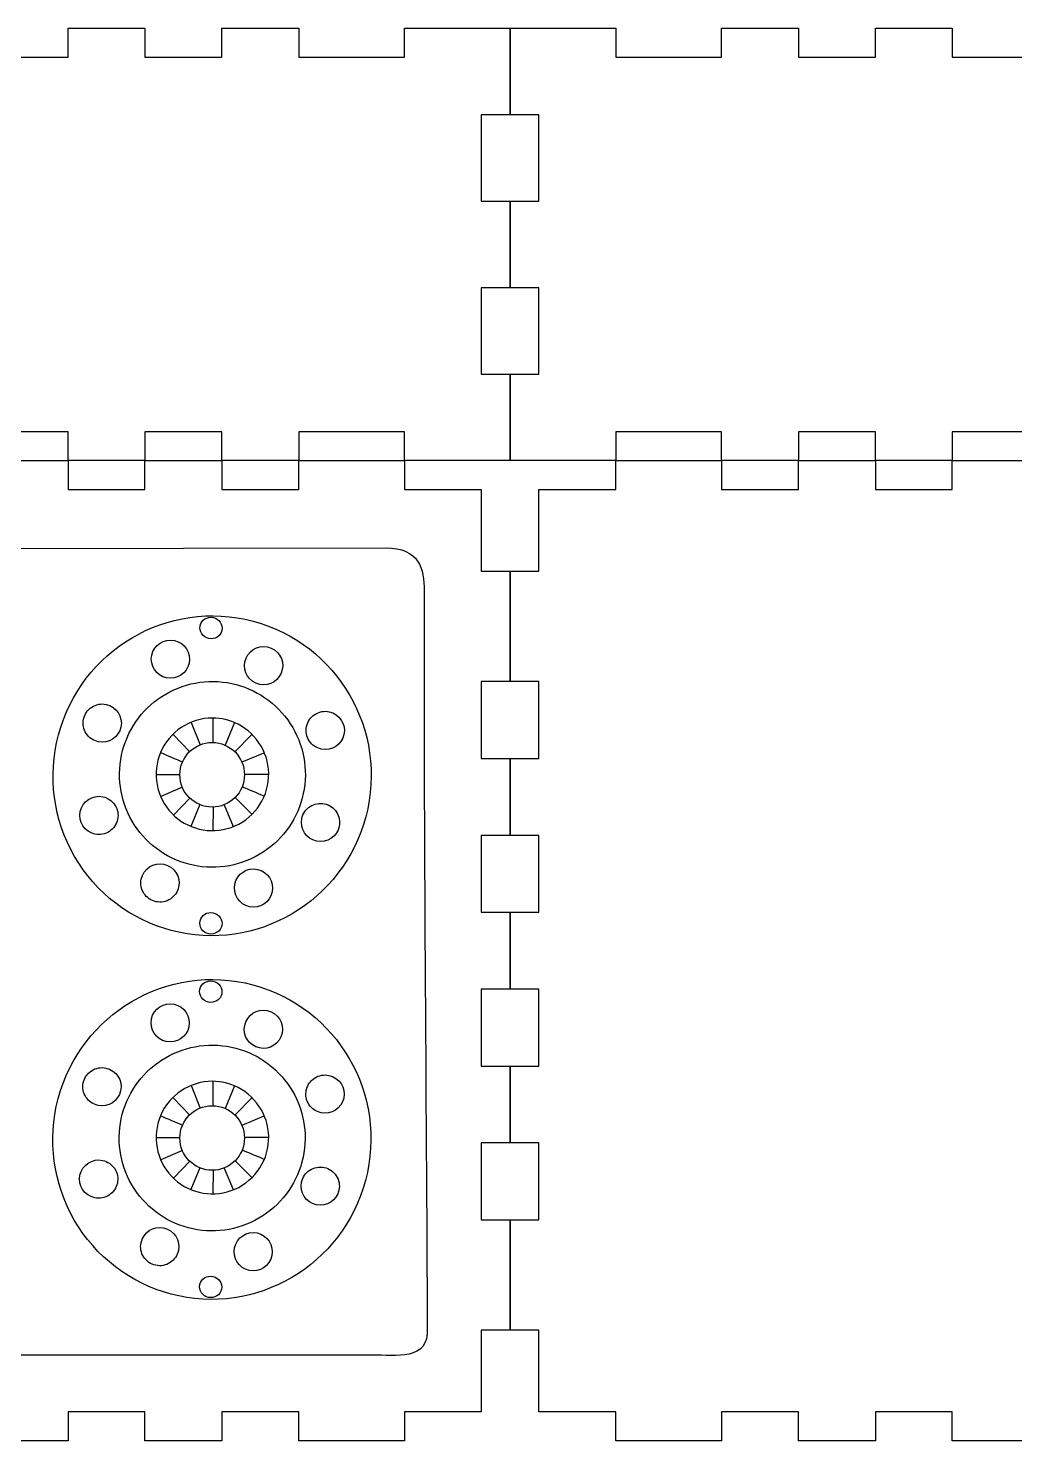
# Model space of a CAD drawing. Extents: x 0 to 436, y 10 to 151.
# Drawn here: x 121.9 to 218.1, y 13.4 to 151.2 of the extents above; entities that cross this region are included whole.
import ezdxf

# ---------------------------------------------------------------- set-up
doc = ezdxf.new("R2010")
doc.units = 0
doc.layers.add('Capa_1', color=7, linetype='CONTINUOUS')

msp = doc.modelspace()

# ---------------------------------------------------------------- linework, layer by layer
at = {"layer": 'Capa_1', "color": 7}
for points in [[(118.24416, 148.360046), (125.744166, 148.360046), (125.744166, 151.172549), (133.244172, 151.172549), (133.244172, 148.360046), (140.744178, 148.360046), (140.744178, 151.172549), (148.244184, 151.172549), (148.244184, 148.360046), (158.556693, 148.360046), (158.556693, 151.172549), (168.869201, 151.172549), (168.869201, 142.735042), (166.056699, 142.735042), (166.056699, 134.297535), (168.869201, 134.297535), (168.869201, 125.860028), (166.056699, 125.860028), (166.056699, 117.422521), (168.869201, 117.422521), (168.869201, 108.985014), (158.556693, 108.985014), (158.556693, 111.797516), (148.244184, 111.797516), (148.244184, 108.985014), (140.744178, 108.985014), (140.744178, 111.797516), (133.244172, 111.797516), (133.244172, 108.985014), (125.744166, 108.985014), (125.744166, 111.797516), (118.24416, 111.797516)], [(219.494243, 111.797516), (211.994237, 111.797516), (211.994237, 108.985014), (204.494231, 108.985014), (204.494231, 111.797516), (196.994224, 111.797516), (196.994224, 108.985014), (189.494218, 108.985014), (189.494218, 111.797516), (179.18171, 111.797516), (179.18171, 108.985014), (168.869201, 108.985014), (168.869201, 117.422521), (171.681704, 117.422521), (171.681704, 125.860028), (168.869201, 125.860028), (168.869201, 134.297535), (171.681704, 134.297535), (171.681704, 142.735042), (168.869201, 142.735042), (168.869201, 151.172549), (179.18171, 151.172549), (179.18171, 148.360046), (189.494218, 148.360046), (189.494218, 151.172549), (196.994224, 151.172549), (196.994224, 148.360046), (204.494231, 148.360046), (204.494231, 151.172549), (211.994237, 151.172549), (211.994237, 148.360046), (219.494243, 148.360046)], [(118.24416, 108.985001), (125.744166, 108.985001), (125.744166, 106.172498), (133.244172, 106.172498), (133.244172, 108.985001), (140.744178, 108.985001), (140.744178, 106.172498), (148.244184, 106.172498), (148.244184, 108.985001), (158.556693, 108.985001), (158.556693, 106.172498), (166.056699, 106.172498), (166.056699, 98.203742), (168.869201, 98.203742), (168.869201, 87.422483), (166.056699, 87.422483), (166.056699, 79.922477), (168.869201, 79.922477), (168.869201, 72.422471), (166.056699, 72.422471), (166.056699, 64.922464), (168.869201, 64.922464), (168.869201, 57.422458), (166.056699, 57.422458), (166.056699, 49.922452), (168.869201, 49.922452), (168.869201, 42.422446), (166.056699, 42.422446), (166.056699, 34.92244), (168.869201, 34.92244), (168.869201, 24.14118), (166.056699, 24.14118), (166.056699, 16.172424), (158.556693, 16.172424), (158.556693, 13.359922), (148.244184, 13.359922), (148.244184, 16.172424), (140.744178, 16.172424), (140.744178, 13.359922), (133.244172, 13.359922), (133.244172, 16.172424), (125.744166, 16.172424), (125.744166, 13.359922), (118.24416, 13.359922)], [(219.494243, 13.359922), (211.994237, 13.359922), (211.994237, 16.172424), (204.494231, 16.172424), (204.494231, 13.359922), (196.994224, 13.359922), (196.994224, 16.172424), (189.494218, 16.172424), (189.494218, 13.359922), (179.18171, 13.359922), (179.18171, 16.172424), (171.681704, 16.172424), (171.681704, 24.14118), (168.869201, 24.14118), (168.869201, 34.92244), (171.681704, 34.92244), (171.681704, 42.422446), (168.869201, 42.422446), (168.869201, 49.922452), (171.681704, 49.922452), (171.681704, 57.422458), (168.869201, 57.422458), (168.869201, 64.922464), (171.681704, 64.922464), (171.681704, 72.422471), (168.869201, 72.422471), (168.869201, 79.922477), (171.681704, 79.922477), (171.681704, 87.422483), (168.869201, 87.422483), (168.869201, 98.203742), (171.681704, 98.203742), (171.681704, 106.172498), (179.18171, 106.172498), (179.18171, 108.985001), (189.494218, 108.985001), (189.494218, 106.172498), (196.994224, 106.172498), (196.994224, 108.985001), (204.494231, 108.985001), (204.494231, 106.172498), (211.994237, 106.172498), (211.994237, 108.985001), (219.494243, 108.985001)]]:
    msp.add_lwpolyline(points, dxfattribs=at)
at = {"layer": 'Capa_1', "color": 5}
for points in [[(97.570719, 100.397038), (156.70654, 100.473138)], [(137.770121, 83.445095), (138.645839, 81.24482)], [(139.878665, 83.827048), (139.867024, 81.473711)], [(141.997184, 83.436787), (141.058151, 81.222569)], [(135.988655, 82.252671), (137.617271, 80.569815)], [(143.666017, 82.250211), (142.010889, 80.573361)], [(144.843386, 80.46004), (142.703674, 79.565298)], [(136.915041, 77.116791), (134.799803, 76.211837)], [(137.634443, 76.067004), (136.061971, 74.433625)], [(142.050154, 76.118598), (143.683374, 74.49022)], [(138.587207, 75.428009), (137.712125, 73.295176)], [(139.898033, 75.184433), (139.878718, 72.877584)], [(140.989492, 75.405387), (141.844493, 73.302902)], [(139.878665, 48.389581), (139.867024, 46.036244)], [(137.770121, 48.007628), (138.645839, 45.807353)], [(141.997184, 47.99932), (141.058151, 45.785102)], [(135.988655, 46.815204), (137.617271, 45.132348)], [(143.666017, 46.812743), (142.010889, 45.135894)], [(144.843386, 45.022572), (142.703674, 44.127831)], [(136.915041, 41.679324), (134.799803, 40.77437)], [(137.634443, 40.629537), (136.061971, 38.996158)], [(138.587207, 39.990541), (137.712125, 37.857709)], [(140.989492, 39.96792), (141.844493, 37.865435)], [(142.050154, 40.68113), (143.683374, 39.052752)], [(139.898033, 39.746966), (139.878718, 37.440117)], [(155.01131, 21.695575), (88.935274, 21.695575)]]:
    msp.add_lwpolyline(points, dxfattribs=at)
at = {"layer": 'Capa_1', "color": 7}
for points in [[(140.759809, 92.429242)], [(137.557289, 89.224038)], [(146.64734, 88.595788)], [(130.905858, 82.994906)], [(152.659055, 82.278619)], [(148.696827, 76.498992)], [(139.804661, 75.183878)], [(154.972721, 75.025664)], [(130.582657, 73.984345)], [(152.197943, 73.297273)], [(136.53594, 67.391339)], [(145.655201, 66.901)], [(140.748253, 63.621698)], [(140.734224, 56.949648)], [(140.734224, 56.949648)], [(137.531704, 53.744445)], [(137.531704, 53.744445)], [(146.621755, 53.116195)], [(146.621755, 53.116195)], [(130.880273, 47.515313)], [(130.880273, 47.515313)], [(152.63347, 46.799026)], [(152.63347, 46.799026)], [(148.671242, 41.019399)], [(148.671242, 41.019399)], [(139.804661, 39.74641)], [(154.947135, 39.546071)], [(154.947135, 39.546071)], [(130.557072, 38.504752)], [(130.557072, 38.504752)], [(152.172357, 37.81768)], [(152.172357, 37.81768)], [(136.510354, 31.911746)], [(136.510354, 31.911746)], [(145.629615, 31.421407)], [(145.629615, 31.421407)], [(140.722668, 28.142104)], [(140.722668, 28.142104)]]:
    msp.add_lwpolyline(points, close=True, dxfattribs=at)
at = {"layer": 'Capa_1', "color": 5}
for points in [[(139.828394, 83.864936)], [(139.828394, 83.864936)], [(139.828394, 48.427469)], [(139.828394, 48.427469)]]:
    msp.add_lwpolyline(points, close=True, dxfattribs=at)
for points in [[(156.70654, 100.473138), (160.063334, 100.473138), (160.473712, 98.411036), (160.473712, 96.285567)], [(160.473712, 96.285567), (160.426026, 72.622961), (160.686776, 47.438983), (160.785772, 23.776663)], [(139.828394, 83.864936), (137.670532, 83.894808), (135.589716, 82.507571), (134.77218, 80.513168)], [(139.828394, 83.864936), (137.670532, 83.894808), (135.589716, 82.507571), (134.77218, 80.513168)], [(142.326537, 83.264491), (141.557235, 83.659858), (140.693159, 83.866259), (139.828394, 83.864936)], [(142.326537, 83.264491), (141.557235, 83.659858), (140.693159, 83.866259), (139.828394, 83.864936)], [(145.309291, 78.095088), (145.445869, 80.208738), (144.220134, 82.32096), (142.326537, 83.264491)], [(145.309291, 78.095088), (145.445869, 80.208738), (144.220134, 82.32096), (142.326537, 83.264491)], [(134.77218, 80.513168), (133.918582, 78.553876), (134.360542, 76.12), (135.856311, 74.591581)], [(134.77218, 80.513168), (133.918582, 78.553876), (134.360542, 76.12), (135.856311, 74.591581)], [(134.741092, 80.516555), (135.502695, 80.195456), (136.188971, 79.909812), (136.92401, 79.590063)], [(134.33538, 78.377346), (135.161912, 78.377372), (135.874382, 78.377346), (136.67591, 78.369673)], [(141.651876, 73.200217), (143.709726, 73.899511), (145.227561, 75.920795), (145.309291, 78.095088)], [(141.651876, 73.200217), (143.709726, 73.899511), (145.227561, 75.920795), (145.309291, 78.095088)], [(142.941614, 78.402402), (143.69774, 78.402428), (144.494904, 78.411397), (145.22817, 78.402402)], [(142.725529, 77.174629), (143.422256, 76.880889), (144.115729, 76.600827), (144.787877, 76.30759)], [(135.856311, 74.591581), (137.295459, 73.042631), (139.666496, 72.477058), (141.651876, 73.200217)], [(135.856311, 74.591581), (137.295459, 73.042631), (139.666496, 72.477058), (141.651876, 73.200217)], [(139.828394, 48.427469), (137.670532, 48.45734), (135.589716, 47.070104), (134.77218, 45.075701)], [(139.828394, 48.427469), (137.670532, 48.45734), (135.589716, 47.070104), (134.77218, 45.075701)], [(142.326537, 47.827024), (141.557235, 48.22239), (140.693159, 48.428792), (139.828394, 48.427469)], [(142.326537, 47.827024), (141.557235, 48.22239), (140.693159, 48.428792), (139.828394, 48.427469)], [(145.309291, 42.657621), (145.445869, 44.771271), (144.220134, 46.883493), (142.326537, 47.827024)], [(145.309291, 42.657621), (145.445869, 44.771271), (144.220134, 46.883493), (142.326537, 47.827024)], [(134.77218, 45.075701), (133.918582, 43.116408), (134.360542, 40.682533), (135.856311, 39.154114)], [(134.77218, 45.075701), (133.918582, 43.116408), (134.360542, 40.682533), (135.856311, 39.154114)], [(134.741092, 45.079087), (135.502695, 44.757989), (136.188971, 44.472345), (136.92401, 44.152596)], [(134.33538, 42.939878), (135.161912, 42.939905), (135.874382, 42.939878), (136.67591, 42.932205)], [(142.941614, 42.964934), (143.69774, 42.964961), (144.494904, 42.97393), (145.22817, 42.964934)], [(141.651876, 37.76275), (143.709726, 38.462044), (145.227561, 40.483328), (145.309291, 42.657621)], [(141.651876, 37.76275), (143.709726, 38.462044), (145.227561, 40.483328), (145.309291, 42.657621)], [(142.725529, 41.737162), (143.422256, 41.443421), (144.115729, 41.16336), (144.787877, 40.870122)], [(135.856311, 39.154114), (137.295459, 37.605164), (139.666496, 37.039591), (141.651876, 37.76275)], [(135.856311, 39.154114), (137.295459, 37.605164), (139.666496, 37.039591), (141.651876, 37.76275)], [(160.785772, 23.776663), (160.55777, 21.014241), (157.116034, 21.810952), (155.01131, 21.695575)]]:
    msp.add_open_spline(points, degree=3, dxfattribs=at)
at = {"layer": 'Capa_1', "color": 7}
for points in [[(124.629398, 81.452326), (126.415597, 89.885813), (134.65618, 95.283847), (143.035257, 93.509172)], [(138.631118, 92.880095), (138.750638, 93.444403), (139.324051, 93.800938), (139.911873, 93.676439)], [(138.789832, 92.091566), (138.630814, 92.325461), (138.573722, 92.609104), (138.631118, 92.880095)], [(139.911873, 93.676439), (140.499694, 93.551939), (140.879328, 92.99355), (140.759809, 92.429242)], [(140.759809, 92.429242), (140.702414, 92.15825), (140.535234, 91.922109), (140.295045, 91.772764)], [(143.035257, 93.509172), (151.414333, 91.734498), (156.758917, 83.45915), (154.972721, 75.025664)], [(133.91215, 89.996072), (134.125341, 91.002649), (135.114159, 91.645816), (136.120736, 91.432625)], [(136.120736, 91.432625), (137.127314, 91.219433), (137.77048, 90.230615), (137.557289, 89.224038)], [(139.479054, 91.632894), (139.196772, 91.692681), (138.948851, 91.85767), (138.789832, 92.091566)], [(140.295045, 91.772764), (140.054857, 91.62342), (139.761336, 91.573107), (139.479054, 91.632894)], [(143.002201, 89.367822), (143.215393, 90.3744), (144.204211, 91.017566), (145.210788, 90.804375)], [(135.348702, 87.787485), (134.342125, 88.000677), (133.698959, 88.989495), (133.91215, 89.996072)], [(145.210788, 90.804375), (146.217365, 90.591183), (146.860532, 89.602366), (146.64734, 88.595788)], [(137.557289, 89.224038), (137.344097, 88.217461), (136.35528, 87.574294), (135.348702, 87.787485)], [(144.438754, 87.159236), (143.432177, 87.372427), (142.78901, 88.361245), (143.002201, 89.367822)], [(146.64734, 88.595788), (146.434149, 87.589211), (145.445331, 86.946044), (144.438754, 87.159236)], [(134.888561, 85.974405), (136.903541, 87.285028), (139.356636, 87.741524), (141.708192, 87.243468)], [(141.708192, 87.243468), (144.059749, 86.745413), (146.11714, 85.333604), (147.427763, 83.318624)], [(130.963716, 80.254834), (131.461772, 82.606391), (132.87358, 84.663782), (134.888561, 85.974405)], [(127.260716, 83.76694), (127.363094, 84.250316), (127.6533, 84.673225), (128.067491, 84.942631)], [(128.067491, 84.942631), (128.481682, 85.212036), (128.98593, 85.305871), (129.469305, 85.203493)], [(129.469305, 85.203493), (130.475883, 84.990301), (131.119049, 84.001483), (130.905858, 82.994906)], [(149.013914, 83.050654), (149.116292, 83.53403), (149.406497, 83.956938), (149.820688, 84.226344)], [(149.820688, 84.226344), (150.234879, 84.49575), (150.739127, 84.589585), (151.222503, 84.487206)], [(151.222503, 84.487206), (152.22908, 84.274014), (152.872247, 83.285196), (152.659055, 82.278619)], [(127.52158, 82.365126), (127.252174, 82.779317), (127.158338, 83.283565), (127.260716, 83.76694)], [(130.905858, 82.994906), (130.692666, 81.988329), (129.703849, 81.345162), (128.697271, 81.558353)], [(147.427763, 83.318624), (148.738387, 81.303644), (149.194882, 78.850549), (148.696827, 76.498992)], [(149.274777, 81.64884), (149.005371, 82.06303), (148.911536, 82.567278), (149.013914, 83.050654)], [(126.786152, 69.713515), (124.547443, 73.179846), (123.771635, 77.402422), (124.629398, 81.452326)], [(128.697271, 81.558353), (128.213895, 81.660731), (127.790986, 81.950936), (127.52158, 82.365126)], [(136.653553, 78.334827), (136.65357, 80.075026), (138.064365, 81.485725), (139.804661, 81.485723)], [(139.804661, 81.485723), (141.544968, 81.48574), (142.955778, 80.075036), (142.955796, 78.334827)], [(150.450469, 80.842067), (149.967093, 80.944444), (149.544184, 81.234649), (149.274777, 81.64884)], [(152.659055, 82.278619), (152.445864, 81.272042), (151.457046, 80.628875), (150.450469, 80.842067)], [(132.23278, 73.435202), (130.922156, 75.450182), (130.465661, 77.903277), (130.963716, 80.254834)], [(137.576484, 76.106769), (136.985536, 76.697688), (136.653547, 77.499145), (136.653553, 78.334827)], [(142.955796, 78.334827), (142.955801, 77.49914), (142.623809, 76.697679), (142.032856, 76.10676)], [(126.937516, 74.75638), (127.150707, 75.762957), (128.139525, 76.406124), (129.146102, 76.192932)], [(129.146102, 76.192932), (129.629478, 76.090555), (130.052387, 75.80035), (130.321794, 75.386159)], [(139.804661, 75.183878), (138.968932, 75.183877), (138.167432, 75.515851), (137.576484, 76.106769)], [(142.032856, 76.10676), (141.441902, 75.515841), (140.640395, 75.18387), (139.804661, 75.183878)], [(148.696827, 76.498992), (148.198771, 74.147436), (146.786962, 72.090044), (144.771982, 70.779421)], [(128.374068, 72.547793), (127.367491, 72.760985), (126.724324, 73.749803), (126.937516, 74.75638)], [(130.321794, 75.386159), (130.5912, 74.971969), (130.685035, 74.467721), (130.582657, 73.984345)], [(154.972721, 75.025664), (153.186523, 66.592177), (144.94594, 61.194141), (136.566863, 62.968814)], [(148.552803, 74.069308), (148.655181, 74.552684), (148.945386, 74.975592), (149.359576, 75.244999)], [(149.359576, 75.244999), (149.773767, 75.514405), (150.278015, 75.608241), (150.761391, 75.505863)], [(150.761391, 75.505863), (151.244767, 75.403484), (151.667675, 75.113279), (151.937081, 74.699088)], [(151.937081, 74.699088), (152.206487, 74.284897), (152.300321, 73.780649), (152.197943, 73.297273)], [(130.582657, 73.984345), (130.480279, 73.500969), (130.190074, 73.078061), (129.775883, 72.808655)], [(137.952351, 69.510358), (135.600794, 70.008413), (133.543403, 71.420222), (132.23278, 73.435202)], [(149.989356, 71.860721), (148.982779, 72.073912), (148.339612, 73.06273), (148.552803, 74.069308)], [(152.197943, 73.297273), (151.984751, 72.290696), (150.995933, 71.64753), (149.989356, 71.860721)], [(129.775883, 72.808655), (129.361692, 72.539249), (128.857444, 72.445414), (128.374068, 72.547793)], [(144.771982, 70.779421), (142.757002, 69.468798), (140.303907, 69.012302), (137.952351, 69.510358)], [(136.566863, 62.968814), (132.543088, 63.821042), (129.024861, 66.247184), (126.786152, 69.713515)], [(132.8908, 68.163373), (133.103992, 69.16995), (134.09281, 69.813117), (135.099387, 69.599926)], [(135.099387, 69.599926), (136.105964, 69.386734), (136.749131, 68.397916), (136.53594, 67.391339)], [(142.010061, 67.673034), (142.223253, 68.679611), (143.212071, 69.322777), (144.218648, 69.109586)], [(144.218648, 69.109586), (145.225225, 68.896395), (145.868392, 67.907577), (145.655201, 66.901)], [(133.151662, 66.761558), (132.882257, 67.175749), (132.788422, 67.679997), (132.8908, 68.163373)], [(143.446614, 65.464447), (142.440037, 65.677639), (141.79687, 66.666456), (142.010061, 67.673034)], [(134.327352, 65.954784), (133.843977, 66.057162), (133.421068, 66.347368), (133.151662, 66.761558)], [(135.729167, 66.215648), (135.314976, 65.946241), (134.810728, 65.852406), (134.327352, 65.954784)], [(136.53594, 67.391339), (136.433562, 66.907963), (136.143357, 66.485054), (135.729167, 66.215648)], [(145.655201, 66.901), (145.442009, 65.894422), (144.453191, 65.251256), (143.446614, 65.464447)], [(138.619562, 64.072551), (138.739082, 64.636859), (139.312495, 64.993394), (139.900317, 64.868895)], [(139.900317, 64.868895), (140.488138, 64.744395), (140.867772, 64.186006), (140.748253, 63.621698)], [(139.467498, 62.825353), (138.879677, 62.949853), (138.500043, 63.508242), (138.619562, 64.072551)], [(140.748253, 63.621698), (140.628733, 63.057389), (140.05532, 62.700854), (139.467498, 62.825353)], [(124.603813, 45.972733), (126.390011, 54.40622), (134.630595, 59.804254), (143.009672, 58.029579)], [(124.603813, 45.972733), (126.390011, 54.40622), (134.630595, 59.804254), (143.009672, 58.029579)], [(138.605533, 57.400501), (138.725053, 57.96481), (139.298466, 58.321345), (139.886288, 58.196846)], [(138.605533, 57.400501), (138.725053, 57.96481), (139.298466, 58.321345), (139.886288, 58.196846)], [(139.886288, 58.196846), (140.474109, 58.072346), (140.853743, 57.513957), (140.734224, 56.949648)], [(139.886288, 58.196846), (140.474109, 58.072346), (140.853743, 57.513957), (140.734224, 56.949648)], [(143.009672, 58.029579), (151.388748, 56.254905), (156.733332, 47.979557), (154.947135, 39.546071)], [(143.009672, 58.029579), (151.388748, 56.254905), (156.733332, 47.979557), (154.947135, 39.546071)], [(138.764247, 56.611973), (138.605228, 56.845868), (138.548137, 57.12951), (138.605533, 57.400501)], [(138.764247, 56.611973), (138.605228, 56.845868), (138.548137, 57.12951), (138.605533, 57.400501)], [(139.453469, 56.153301), (139.171186, 56.213088), (138.923266, 56.378077), (138.764247, 56.611973)], [(139.453469, 56.153301), (139.171186, 56.213088), (138.923266, 56.378077), (138.764247, 56.611973)], [(140.734224, 56.949648), (140.676829, 56.678657), (140.509648, 56.442515), (140.26946, 56.293171)], [(140.734224, 56.949648), (140.676829, 56.678657), (140.509648, 56.442515), (140.26946, 56.293171)], [(133.886564, 54.516479), (134.099756, 55.523056), (135.088574, 56.166223), (136.095151, 55.953032)], [(133.886564, 54.516479), (134.099756, 55.523056), (135.088574, 56.166223), (136.095151, 55.953032)], [(136.095151, 55.953032), (137.101728, 55.73984), (137.744895, 54.751022), (137.531704, 53.744445)], [(136.095151, 55.953032), (137.101728, 55.73984), (137.744895, 54.751022), (137.531704, 53.744445)], [(140.26946, 56.293171), (140.029272, 56.143827), (139.735751, 56.093514), (139.453469, 56.153301)], [(140.26946, 56.293171), (140.029272, 56.143827), (139.735751, 56.093514), (139.453469, 56.153301)], [(142.976616, 53.888229), (143.189807, 54.894806), (144.178625, 55.537973), (145.185203, 55.324782)], [(142.976616, 53.888229), (143.189807, 54.894806), (144.178625, 55.537973), (145.185203, 55.324782)], [(145.185203, 55.324782), (146.19178, 55.11159), (146.834946, 54.122772), (146.621755, 53.116195)], [(145.185203, 55.324782), (146.19178, 55.11159), (146.834946, 54.122772), (146.621755, 53.116195)], [(135.323117, 52.307892), (134.31654, 52.521084), (133.673373, 53.509902), (133.886564, 54.516479)], [(135.323117, 52.307892), (134.31654, 52.521084), (133.673373, 53.509902), (133.886564, 54.516479)], [(144.413169, 51.679642), (143.406591, 51.892834), (142.763425, 52.881652), (142.976616, 53.888229)], [(144.413169, 51.679642), (143.406591, 51.892834), (142.763425, 52.881652), (142.976616, 53.888229)], [(137.531704, 53.744445), (137.318512, 52.737868), (136.329694, 52.094701), (135.323117, 52.307892)], [(137.531704, 53.744445), (137.318512, 52.737868), (136.329694, 52.094701), (135.323117, 52.307892)], [(146.621755, 53.116195), (146.408564, 52.109618), (145.419746, 51.466451), (144.413169, 51.679642)], [(146.621755, 53.116195), (146.408564, 52.109618), (145.419746, 51.466451), (144.413169, 51.679642)], [(134.862975, 50.494812), (136.877956, 51.805435), (139.33105, 52.261931), (141.682607, 51.763875)], [(134.862975, 50.494812), (136.877956, 51.805435), (139.33105, 52.261931), (141.682607, 51.763875)], [(141.682607, 51.763875), (144.034164, 51.26582), (146.091555, 49.854011), (147.402178, 47.839031)], [(141.682607, 51.763875), (144.034164, 51.26582), (146.091555, 49.854011), (147.402178, 47.839031)], [(128.041906, 49.463038), (128.456097, 49.732443), (128.960344, 49.826278), (129.44372, 49.723899)], [(128.041906, 49.463038), (128.456097, 49.732443), (128.960344, 49.826278), (129.44372, 49.723899)], [(129.44372, 49.723899), (130.450297, 49.510708), (131.093464, 48.52189), (130.880273, 47.515313)], [(129.44372, 49.723899), (130.450297, 49.510708), (131.093464, 48.52189), (130.880273, 47.515313)], [(130.938131, 44.775241), (131.436187, 47.126797), (132.847995, 49.184189), (134.862975, 50.494812)], [(130.938131, 44.775241), (131.436187, 47.126797), (132.847995, 49.184189), (134.862975, 50.494812)], [(127.495995, 46.885533), (127.226588, 47.299724), (127.132753, 47.803971), (127.235131, 48.287347)], [(127.495995, 46.885533), (127.226588, 47.299724), (127.132753, 47.803971), (127.235131, 48.287347)], [(127.235131, 48.287347), (127.337509, 48.770723), (127.627715, 49.193632), (128.041906, 49.463038)], [(127.235131, 48.287347), (127.337509, 48.770723), (127.627715, 49.193632), (128.041906, 49.463038)], [(148.988328, 47.571061), (149.090707, 48.054437), (149.380912, 48.477345), (149.795103, 48.746751)], [(148.988328, 47.571061), (149.090707, 48.054437), (149.380912, 48.477345), (149.795103, 48.746751)], [(149.795103, 48.746751), (150.209294, 49.016157), (150.713542, 49.109991), (151.196918, 49.007613)], [(149.795103, 48.746751), (150.209294, 49.016157), (150.713542, 49.109991), (151.196918, 49.007613)], [(151.196918, 49.007613), (152.203495, 48.794421), (152.846661, 47.805603), (152.63347, 46.799026)], [(151.196918, 49.007613), (152.203495, 48.794421), (152.846661, 47.805603), (152.63347, 46.799026)], [(128.671686, 46.07876), (128.18831, 46.181138), (127.765401, 46.471343), (127.495995, 46.885533)], [(128.671686, 46.07876), (128.18831, 46.181138), (127.765401, 46.471343), (127.495995, 46.885533)], [(130.880273, 47.515313), (130.667081, 46.508735), (129.678263, 45.865569), (128.671686, 46.07876)], [(130.880273, 47.515313), (130.667081, 46.508735), (129.678263, 45.865569), (128.671686, 46.07876)], [(147.402178, 47.839031), (148.712801, 45.824051), (149.169297, 43.370956), (148.671242, 41.019399)], [(147.402178, 47.839031), (148.712801, 45.824051), (149.169297, 43.370956), (148.671242, 41.019399)], [(149.249192, 46.169246), (148.979786, 46.583437), (148.88595, 47.087685), (148.988328, 47.571061)], [(149.249192, 46.169246), (148.979786, 46.583437), (148.88595, 47.087685), (148.988328, 47.571061)], [(126.760567, 34.233921), (124.521858, 37.700252), (123.74605, 41.922829), (124.603813, 45.972733)], [(126.760567, 34.233921), (124.521858, 37.700252), (123.74605, 41.922829), (124.603813, 45.972733)], [(136.653553, 42.89736), (136.65357, 44.637558), (138.064365, 46.048258), (139.804661, 46.048256)], [(139.804661, 46.048256), (141.544968, 46.048273), (142.955778, 44.637569), (142.955796, 42.89736)], [(150.424884, 45.362473), (149.941508, 45.464851), (149.518599, 45.755056), (149.249192, 46.169246)], [(150.424884, 45.362473), (149.941508, 45.464851), (149.518599, 45.755056), (149.249192, 46.169246)], [(152.63347, 46.799026), (152.420279, 45.792449), (151.431461, 45.149282), (150.424884, 45.362473)], [(152.63347, 46.799026), (152.420279, 45.792449), (151.431461, 45.149282), (150.424884, 45.362473)], [(132.207194, 37.955609), (130.896571, 39.970589), (130.440075, 42.423684), (130.938131, 44.775241)], [(132.207194, 37.955609), (130.896571, 39.970589), (130.440075, 42.423684), (130.938131, 44.775241)], [(137.576484, 40.669302), (136.985536, 41.260221), (136.653547, 42.061677), (136.653553, 42.89736)], [(142.955796, 42.89736), (142.955801, 42.061673), (142.623809, 41.260212), (142.032856, 40.669293)], [(126.91193, 39.276787), (127.125122, 40.283364), (128.11394, 40.92653), (129.120517, 40.713339)], [(126.91193, 39.276787), (127.125122, 40.283364), (128.11394, 40.92653), (129.120517, 40.713339)], [(129.120517, 40.713339), (129.603893, 40.610962), (130.026802, 40.320757), (130.296208, 39.906566)], [(129.120517, 40.713339), (129.603893, 40.610962), (130.026802, 40.320757), (130.296208, 39.906566)], [(139.804661, 39.74641), (138.968932, 39.746409), (138.167432, 40.078384), (137.576484, 40.669302)], [(142.032856, 40.669293), (141.441902, 40.078374), (140.640395, 39.746402), (139.804661, 39.74641)], [(148.671242, 41.019399), (148.173186, 38.667842), (146.761377, 36.610451), (144.746397, 35.299828)], [(148.671242, 41.019399), (148.173186, 38.667842), (146.761377, 36.610451), (144.746397, 35.299828)], [(149.333991, 39.765406), (149.748182, 40.034812), (150.252429, 40.128648), (150.735805, 40.02627)], [(149.333991, 39.765406), (149.748182, 40.034812), (150.252429, 40.128648), (150.735805, 40.02627)], [(150.735805, 40.02627), (151.219181, 39.923891), (151.64209, 39.633686), (151.911496, 39.219495)], [(150.735805, 40.02627), (151.219181, 39.923891), (151.64209, 39.633686), (151.911496, 39.219495)], [(128.348483, 37.0682), (127.341906, 37.281392), (126.698739, 38.270209), (126.91193, 39.276787)], [(128.348483, 37.0682), (127.341906, 37.281392), (126.698739, 38.270209), (126.91193, 39.276787)], [(130.296208, 39.906566), (130.565615, 39.492376), (130.65945, 38.988128), (130.557072, 38.504752)], [(130.296208, 39.906566), (130.565615, 39.492376), (130.65945, 38.988128), (130.557072, 38.504752)], [(154.947135, 39.546071), (153.160938, 31.112583), (144.920355, 25.714548), (136.541278, 27.489221)], [(154.947135, 39.546071), (153.160938, 31.112583), (144.920355, 25.714548), (136.541278, 27.489221)], [(149.963771, 36.381128), (148.957194, 36.594319), (148.314027, 37.583137), (148.527218, 38.589714)], [(149.963771, 36.381128), (148.957194, 36.594319), (148.314027, 37.583137), (148.527218, 38.589714)], [(148.527218, 38.589714), (148.629596, 39.07309), (148.919801, 39.495999), (149.333991, 39.765406)], [(148.527218, 38.589714), (148.629596, 39.07309), (148.919801, 39.495999), (149.333991, 39.765406)], [(151.911496, 39.219495), (152.180901, 38.805304), (152.274736, 38.301056), (152.172357, 37.81768)], [(151.911496, 39.219495), (152.180901, 38.805304), (152.274736, 38.301056), (152.172357, 37.81768)], [(129.750297, 37.329062), (129.336107, 37.059656), (128.831859, 36.965821), (128.348483, 37.0682)], [(129.750297, 37.329062), (129.336107, 37.059656), (128.831859, 36.965821), (128.348483, 37.0682)], [(130.557072, 38.504752), (130.454694, 38.021376), (130.164488, 37.598468), (129.750297, 37.329062)], [(130.557072, 38.504752), (130.454694, 38.021376), (130.164488, 37.598468), (129.750297, 37.329062)], [(137.926765, 34.030765), (135.575209, 34.52882), (133.517818, 35.940629), (132.207194, 37.955609)], [(137.926765, 34.030765), (135.575209, 34.52882), (133.517818, 35.940629), (132.207194, 37.955609)], [(152.172357, 37.81768), (151.959166, 36.811103), (150.970348, 36.167937), (149.963771, 36.381128)], [(152.172357, 37.81768), (151.959166, 36.811103), (150.970348, 36.167937), (149.963771, 36.381128)], [(144.746397, 35.299828), (142.731417, 33.989205), (140.278322, 33.532709), (137.926765, 34.030765)], [(144.746397, 35.299828), (142.731417, 33.989205), (140.278322, 33.532709), (137.926765, 34.030765)], [(136.541278, 27.489221), (132.517503, 28.341449), (128.999276, 30.767591), (126.760567, 34.233921)], [(136.541278, 27.489221), (132.517503, 28.341449), (128.999276, 30.767591), (126.760567, 34.233921)], [(132.865215, 32.68378), (133.078407, 33.690357), (134.067225, 34.333524), (135.073802, 34.120332)], [(132.865215, 32.68378), (133.078407, 33.690357), (134.067225, 34.333524), (135.073802, 34.120332)], [(135.073802, 34.120332), (136.080379, 33.907141), (136.723546, 32.918323), (136.510354, 31.911746)], [(135.073802, 34.120332), (136.080379, 33.907141), (136.723546, 32.918323), (136.510354, 31.911746)], [(141.984476, 32.193441), (142.197668, 33.200018), (143.186485, 33.843184), (144.193063, 33.629993)], [(141.984476, 32.193441), (142.197668, 33.200018), (143.186485, 33.843184), (144.193063, 33.629993)], [(144.193063, 33.629993), (145.19964, 33.416802), (145.842806, 32.427984), (145.629615, 31.421407)], [(144.193063, 33.629993), (145.19964, 33.416802), (145.842806, 32.427984), (145.629615, 31.421407)], [(133.126077, 31.281965), (132.856671, 31.696156), (132.762836, 32.200404), (132.865215, 32.68378)], [(133.126077, 31.281965), (132.856671, 31.696156), (132.762836, 32.200404), (132.865215, 32.68378)], [(136.510354, 31.911746), (136.407977, 31.42837), (136.117772, 31.005461), (135.703581, 30.736054)], [(136.510354, 31.911746), (136.407977, 31.42837), (136.117772, 31.005461), (135.703581, 30.736054)], [(143.421029, 29.984854), (142.414451, 30.198045), (141.771285, 31.186863), (141.984476, 32.193441)], [(143.421029, 29.984854), (142.414451, 30.198045), (141.771285, 31.186863), (141.984476, 32.193441)], [(134.301767, 30.475191), (133.818391, 30.577569), (133.395483, 30.867774), (133.126077, 31.281965)], [(134.301767, 30.475191), (133.818391, 30.577569), (133.395483, 30.867774), (133.126077, 31.281965)], [(135.703581, 30.736054), (135.289391, 30.466648), (134.785143, 30.372812), (134.301767, 30.475191)], [(135.703581, 30.736054), (135.289391, 30.466648), (134.785143, 30.372812), (134.301767, 30.475191)], [(145.629615, 31.421407), (145.416424, 30.414829), (144.427606, 29.771663), (143.421029, 29.984854)], [(145.629615, 31.421407), (145.416424, 30.414829), (144.427606, 29.771663), (143.421029, 29.984854)], [(138.593977, 28.592957), (138.713497, 29.157266), (139.28691, 29.513801), (139.874732, 29.389302)], [(138.593977, 28.592957), (138.713497, 29.157266), (139.28691, 29.513801), (139.874732, 29.389302)], [(139.874732, 29.389302), (140.462553, 29.264802), (140.842187, 28.706413), (140.722668, 28.142104)], [(139.874732, 29.389302), (140.462553, 29.264802), (140.842187, 28.706413), (140.722668, 28.142104)], [(139.441913, 27.34576), (138.854091, 27.47026), (138.474458, 28.028649), (138.593977, 28.592957)], [(139.441913, 27.34576), (138.854091, 27.47026), (138.474458, 28.028649), (138.593977, 28.592957)], [(140.722668, 28.142104), (140.603147, 27.577796), (140.029734, 27.221261), (139.441913, 27.34576)], [(140.722668, 28.142104), (140.603147, 27.577796), (140.029734, 27.221261), (139.441913, 27.34576)]]:
    msp.add_open_spline(points, degree=3, dxfattribs=at)

doc.saveas('drawing.dxf')
